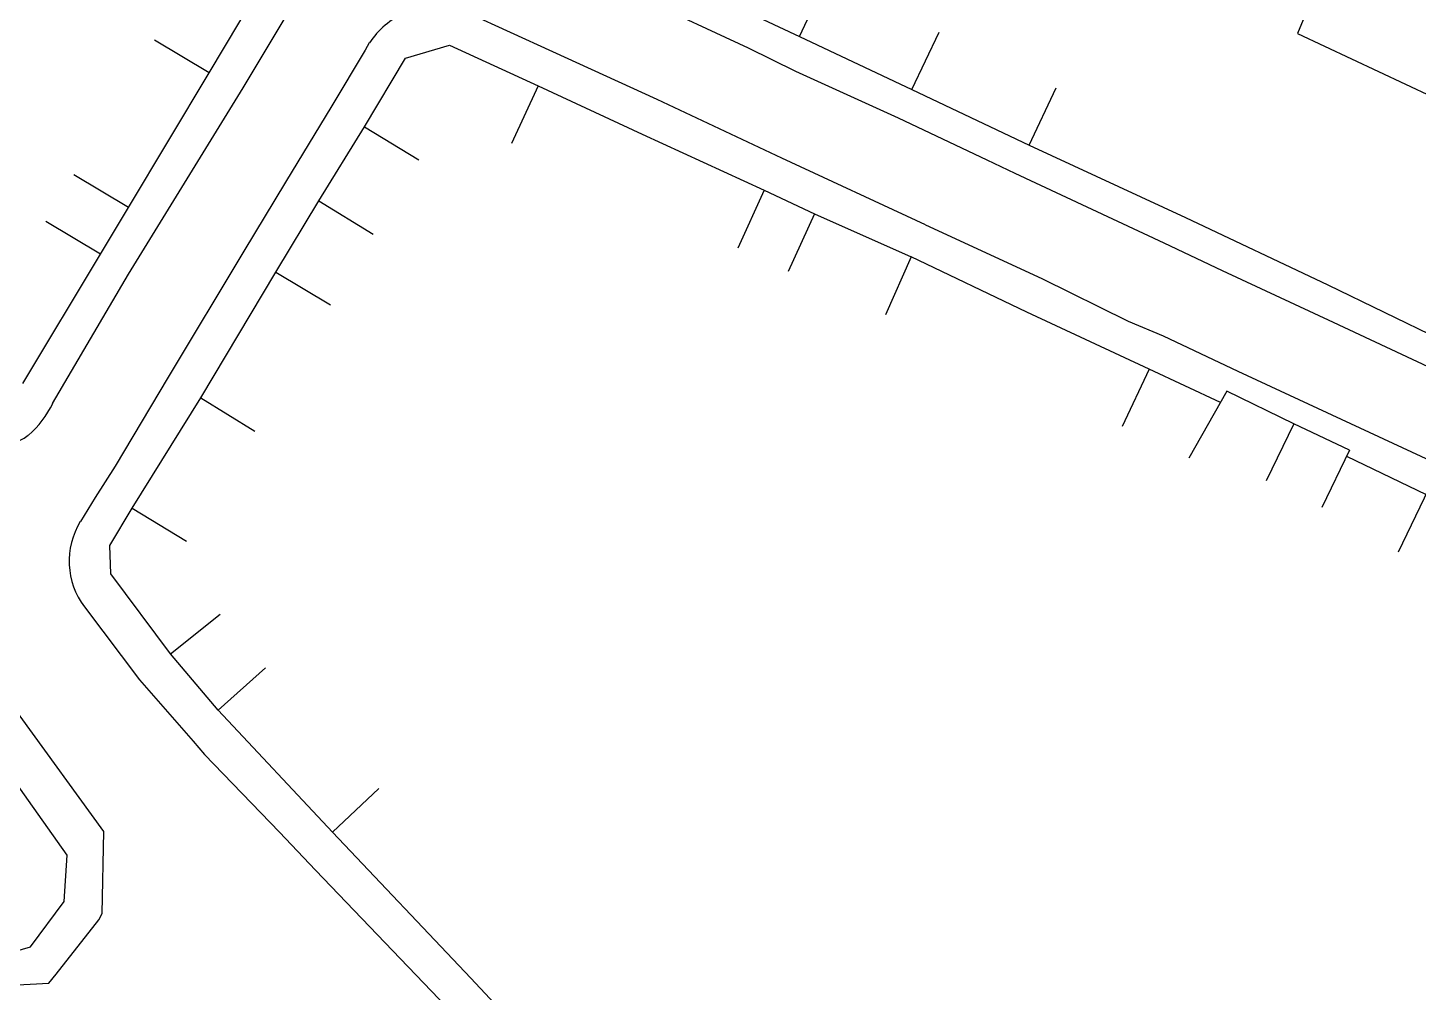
# Model space of a CAD drawing. Header units: metres. Extents: x 320405 to 332543, y 7395686 to 7410003.
# Drawn here: x 325463.7 to 325573, y 7397866.6 to 7397942.4 of the extents above; entities that cross this region are included whole.
import ezdxf

# ---------------------------------------------------------------- set-up
doc = ezdxf.new("R2010")
doc.units = ezdxf.units.M
doc.header["$LTSCALE"] = 10
doc.header["$MEASUREMENT"] = 0
doc.linetypes.add('CONTINUO', pattern=[0])
for name, color, linetype in [('Edificações', 30, 'Continuous'), ('T-GUIA', 230, 'Continuous'), ('T-MURO', 30, 'CONTINUO')]:
    doc.layers.add(name, color=color, linetype=linetype)

# ---------------------------------------------------------------- blocks, each defined once
blk = doc.blocks.new('topografia ÁGUA BRANCA - LAPA_X')
at = {"layer": 'T-GUIA', "ltscale": 5, "flags": 128}
for points in [[(152817.87, 253710.96), (152822.3, 253711.22), (152822.89, 253711.92), (152826.22, 253716.2), (152826.5, 253716.7), (152826.6, 253723.13), (152820.01, 253732.19), (152812.4, 253742.4), (152800.08, 253759.02), (152784.06, 253780.66), (152771.65, 253797.38), (152759.03, 253814.39), (152757.83, 253816.05), (152750.22, 253826.26), (152748.34, 253828.1)], [(152857.85, 253793.76), (152859.19, 253793.16), (152868.8, 253788.69), (152877.16, 253784.81)], [(152822.52, 253756.77), (152828.47, 253766.95), (152837.45, 253781.6), (152841.14, 253787.77), (152841.45, 253788.26)], [(152861.8, 253784.47), (152855.13, 253787.51)], [(152847.37, 253785.15), (152847.05, 253784.57), (152844.42, 253780.2), (152840.81, 253774.2), (152837.54, 253768.75), (152831.59, 253758.86), (152827.45, 253751.86), (152825.88, 253749.39)], [(152891.13, 253770.93), (152879.82, 253776.16), (152870, 253780.75), (152861.8, 253784.47)], [(152877.16, 253784.81), (152880.88, 253783)], [(152880.88, 253783), (152888.96, 253779.34), (152895.93, 253776.05)], [(152895.93, 253776.05), (152898.13, 253775.01)], [(152898.13, 253775.01), (152909.86, 253769.54), (152914.46, 253767.39)], [(152891.13, 253770.93), (152900.28, 253766.72), (152907.08, 253763.38), (152909.81, 253762.24), (152915.7, 253759.48), (152925.29, 253755.05), (152941.21, 253747.69), (152951.41, 253742.92), (152952.73, 253742.27)], [(152914.46, 253767.39), (152923.18, 253763.35)], [(152923.18, 253763.35), (152930.63, 253759.86), (152948.5, 253751.57), (152955.81, 253748.19), (152958.31, 253746.93)], [(152825.88, 253749.39), (152824.72, 253747.49)], [(152825.05, 253740.79), (152829.39, 253735.07)], [(152829.39, 253735.07), (152833.63, 253730.24), (152834.52, 253729.21)], [(152834.52, 253729.21), (152840.42, 253723.12)], [(152840.42, 253723.12), (152843.25, 253720.13)], [(152843.25, 253720.13), (152854.21, 253708.76), (152862.57, 253700.08)]]:
    blk.add_lwpolyline(points, dxfattribs=at)
at = {"layer": 'T-GUIA', "ltscale": 5}
for centre, radius, start, end in [((152852.77, 253781.58), 6.47, 113.4964, 146.5494), ((152815.79, 253759.93), 7.44, 310.4918, 334.866), ((152817.71, 253758.17), 4.86, 268.9497, 306.7194), ((152829.79, 253744.39), 5.95, 148.5632, 217.1847)]:
    blk.add_arc(centre, radius, start, end, dxfattribs=at)
at = {"layer": 'T-MURO', "flags": 128}
blk.add_lwpolyline([(152817.43, 253713.07), (152820.86, 253714.06), (152823.51, 253717.63), (152823.73, 253721.26), (152817.28, 253730.31), (152809.88, 253740.65), (152797.5, 253757.87), (152782.3, 253779.33), (152769.81, 253795.99), (152757.53, 253812.5), (152747.76, 253825.49), (152743.95, 253825.09), (152735.87, 253807.53), (152726.28, 253787.29), (152715.4, 253764.16), (152716.6, 253760.56), (152729.39, 253754.51), (152744.66, 253747.36), (152770.21, 253735.33), (152787.71, 253727.1), (152797.19, 253722.7)], close=True, dxfattribs=at)
for points in [[(152820.17, 253758.32), (152826.27, 253768.5), (152828.46, 253772.19), (152834.79, 253782.77), (152839.59, 253790.88), (152838.51, 253794.33), (152829.42, 253798.87), (152825.89, 253800.72), (152818.76, 253804.29), (152807.05, 253809.91), (152790.87, 253817.68), (152776.28, 253824.74), (152772.74, 253824.09), (152771.39, 253822.44), (152771.26, 253818.9), (152782.85, 253803.4), (152795.5, 253786.03)], [(152857.7, 253796.86), (152872.16, 253789.95), (152881.19, 253785.72), (152890.03, 253781.55), (152899.25, 253777.2)], [(152881.19, 253785.72), (152883.31, 253790.25)], [(152890.03, 253781.55), (152892.17, 253786.07)], [(152908.77, 253674.78), (152875.94, 253690.14), (152865.96, 253700.49), (152855.48, 253711.65), (152844.59, 253723.12), (152835.58, 253732.69), (152831.82, 253737.1), (152827.13, 253743.39), (152827.05, 253745.62), (152828.79, 253748.56), (152834.16, 253757.23), (152840.06, 253767.13), (152843.43, 253772.72), (152847, 253778.56), (152850.22, 253783.95), (152853.67, 253784.99), (152860.64, 253781.79), (152868.83, 253778.01), (152878.44, 253773.62), (152882.4, 253771.79), (152890.01, 253768.41)], [(152834.79, 253782.77), (152830.49, 253785.32)], [(152860.64, 253781.79), (152858.55, 253777.25)], [(152899.25, 253777.2), (152901.38, 253781.72)], [(152847, 253778.56), (152851.28, 253775.97)], [(152899.25, 253777.2), (152911.56, 253771.53), (152922.77, 253766.27), (152931.62, 253762), (152949.77, 253753.38), (152959.51, 253748.74)], [(152828.46, 253772.19), (152824.16, 253774.75)], [(152878.44, 253773.62), (152876.36, 253769.08)], [(152843.43, 253772.72), (152847.71, 253770.13)], [(152882.4, 253771.79), (152880.34, 253767.24)], [(152826.27, 253768.5), (152821.97, 253771.06)], [(152890.01, 253768.41), (152887.98, 253763.84)], [(152914.33, 253757), (152908.73, 253759.63), (152899.1, 253764.07), (152890.01, 253768.41)], [(152840.06, 253767.13), (152844.35, 253764.56)], [(152908.73, 253759.63), (152906.62, 253755.1)], [(152834.16, 253757.23), (152838.43, 253754.63)], [(152924.48, 253753.27), (152920.11, 253755.35), (152914.84, 253757.91), (152911.87, 253752.63)], [(152920.11, 253755.35), (152917.94, 253750.85)], [(152924.48, 253753.27), (152922.33, 253748.76)], [(152924.26, 253752.82), (152930.53, 253749.81)], [(152928.36, 253745.3), (152930.74, 253750.26)], [(152828.79, 253748.56), (152833.07, 253745.97)], [(152831.82, 253737.1), (152835.73, 253740.22)], [(152835.58, 253732.69), (152839.3, 253736.03)], [(152844.59, 253723.12), (152848.23, 253726.55)]]:
    blk.add_lwpolyline(points, dxfattribs=at)

msp = doc.modelspace()

# ---------------------------------------------------------------- linework, layer by layer
at = {"layer": 'Edificações'}
msp.add_lwpolyline([(325557.31, 7398000), (325564.22, 7398016.04), (325557.31, 7398000), (325557.01, 7397999.5), (325562.69, 7397996.93), (325563.92, 7398000), (325567.53, 7397998.62), (325569.71, 7397997.86), (325569.11, 7397996.24), (325583.61, 7397990.18), (325563.5, 7397941.93), (325580.48, 7397933.95), (325579.65, 7397932.28), (325581.8, 7397931.21), (325579.35, 7397926.26)], dxfattribs=at)

# ---------------------------------------------------------------- block references
at = {"rotation": 359.8966389496373}
msp.add_blockref('topografia ÁGUA BRANCA - LAPA_X', (172185.59, 7144432.18), dxfattribs=at)

doc.saveas('drawing.dxf')
